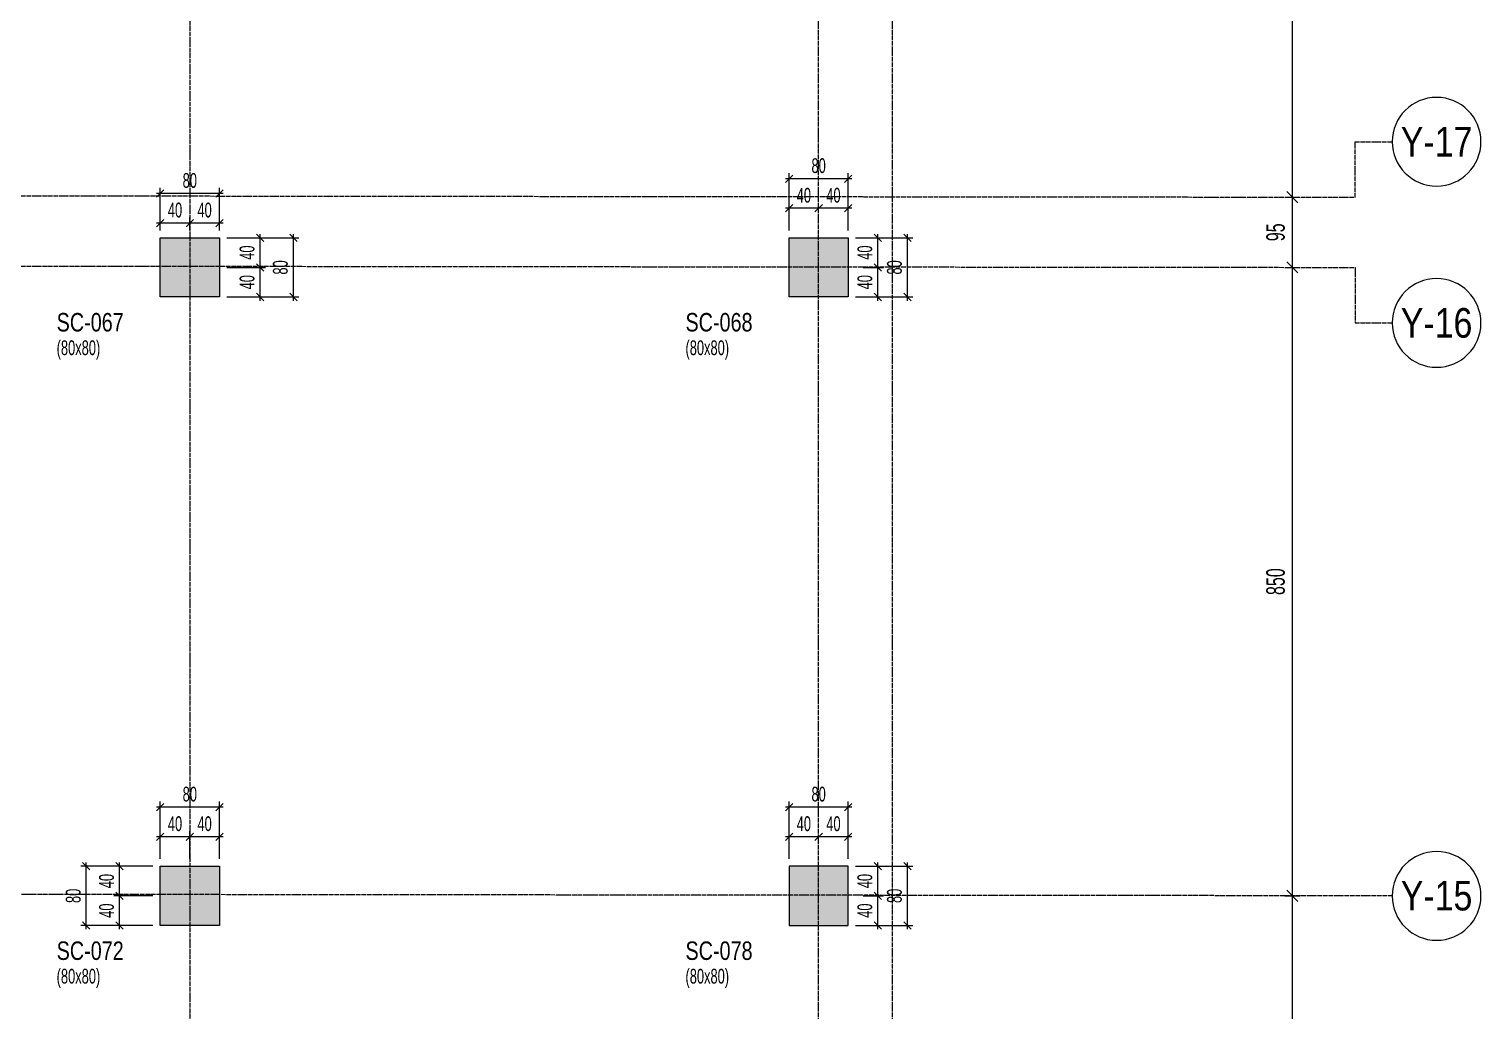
# Model space of a CAD drawing. Header units: millimetres. Extents: x -832 to 6845, y -750 to 4194.
# Drawn here: x 4883 to 6845, y 1537 to 2866 of the extents above; entities that cross this region are included whole.
import ezdxf
from ezdxf.enums import TextEntityAlignment as Align

# ---------------------------------------------------------------- set-up
doc = ezdxf.new("R2010")
doc.units = ezdxf.units.MM
doc.header["$LTSCALE"] = 100
doc.header["$PDSIZE"] = -100
doc.linetypes.add('DASHDOT', pattern=[2.4, 2, -0.2, 0, -0.2])
for name, color, linetype in [('AKS BALON_ULK', 9, 'Continuous'), ('AKS YAZI_ULK', 20, 'Continuous'), ('AKS_ULK', 8, 'DASHDOT'), ('H_STR_Betonarme', 4, 'Continuous'), ('KOLON-PERDE CEKIRDEK_ULK', 4, 'Continuous'), ('OLCU DIS_ULK', 7, 'Continuous'), ('TARAMA SOLID_ULK', 251, 'Continuous')]:
    doc.layers.add(name, color=color, linetype=linetype)
for name, color, linetype, lineweight in [('KOLON BOYUT_ULK', 255, 'Continuous', 13), ('KOLON ISIM_ULK', 91, 'Continuous', 13), ('OLCU IC_ULK', 146, 'Continuous', 18)]:
    doc.layers.add(name, color=color, linetype=linetype, lineweight=lineweight)
doc.styles.add('ULK-SIMPLXTW.shx', font='ARIALN.TTF')
doc.styles.add('ulkr-simplxtw.shx', font='ulkr-simplxtw.shx', dxfattribs={"width": 0.65})
doc.dimstyles.new('1-100-DIS_ULK', dxfattribs={"dimscale": 100, "dimtxt": 0.25, "dimasz": 0.15, "dimexe": 0.1, "dimexo": 0.1, "dimgap": 0.1, "dimtad": 1, "dimdec": 0, "dimzin": 9, "dimdsep": 46, "dimtxsty": 'ulkr-simplxtw.shx', "dimblk": 'OBLIQUE', "dimcen": 0.1, "dimdle": 0.11, "dimclrd": 256, "dimclre": 256, "dimclrt": 3, "dimadec": 0, "dimazin": 0, "dimtfac": 1, "dimtdec": 0, "dimtix": 1, "dimtmove": 1, "dimatfit": 3, "dimldrblk": 'OBLIQUE', "dimfxl": 1, "dimtolj": 1, "dimtzin": 12, "dimarcsym": 0})
doc.dimstyles.new('1-100-IC_ULK', dxfattribs={"dimscale": 10, "dimtxt": 2, "dimasz": 1, "dimexe": 0.75, "dimexo": 1, "dimgap": 0.75, "dimtad": 1, "dimdec": 1, "dimzin": 9, "dimdsep": 46, "dimtxsty": 'ulkr-simplxtw.shx', "dimblk": 'OBLIQUE', "dimcen": 0.1, "dimdle": 0.5, "dimclrd": 146, "dimclre": 146, "dimclrt": 2, "dimadec": 0, "dimazin": 2, "dimtfac": 1, "dimtdec": 1, "dimtix": 1, "dimtmove": 2, "dimatfit": 3, "dimldrblk": 'OBLIQUE', "dimfxl": 1, "dimtolj": 1, "dimtzin": 0, "dimlwd": -1, "dimlwe": -1, "dimarcsym": 0})

# ---------------------------------------------------------------- blocks, each defined once
blk = doc.blocks.new('AKS SEMBOL_ULK')
at = {"layer": 'AKS BALON_ULK', "linetype": 'ByBlock'}
blk.add_circle((0, -41.2), 60, dxfattribs=at)
at = {"layer": 'AKS YAZI_ULK', "style": 'ULK-SIMPLXTW.shx'}
blk.add_attdef('1', text='', height=40, dxfattribs=at).set_placement((0, -41.2), align=Align.MIDDLE)
blk = doc.blocks.new('_Oblique')
at = {"color": 0, "linetype": 'ByBlock', "lineweight": -2}
blk.add_line((-0.5, -0.5), (0.5, 0.5), dxfattribs=at)
blk = doc.blocks.new('*D930')
at = {"layer": 'Defpoints', "color": 0, "transparency": 16777216}
for p in [(6570.2, 3393.2), (6570.2, 2638.2), (6590.2, 2638.2)]:
    blk.add_point(p, dxfattribs=at)
at = {"layer": 'OLCU DIS_ULK', "lineweight": -2, "transparency": 16777216}
for p, q in [((6590.2, 3404.2), (6590.2, 2627.2)), ((6580.2, 3393.2), (6600.2, 3393.2)), ((6580.2, 2638.2), (6600.2, 2638.2))]:
    blk.add_line(p, q, dxfattribs=at)
at = {"layer": 'OLCU DIS_ULK', "lineweight": -2, "transparency": 16777216, "xscale": 15, "yscale": 15, "zscale": 15}
for p, rotation in [((6590.2, 3393.2), 90), ((6590.2, 2638.2), 270)]:
    blk.add_blockref('_Oblique', p, dxfattribs=dict(at, rotation=rotation))
at = {"layer": 'OLCU DIS_ULK', "color": 3, "transparency": 16777216, "insert": (6567.7, 3015.7), "char_height": 25, "attachment_point": 5, "rotation": 90, "style": 'ulkr-simplxtw.shx'}
blk.add_mtext('\\A1;755', dxfattribs=at)
blk = doc.blocks.new('*D931')
at = {"layer": 'Defpoints', "color": 0, "transparency": 16777216}
for p in [(6570.2, 1693.2), (6570.2, 1243.2), (6590.2, 1243.2)]:
    blk.add_point(p, dxfattribs=at)
at = {"layer": 'OLCU DIS_ULK', "lineweight": -2, "transparency": 16777216}
for p, q in [((6580.2, 1693.2), (6600.2, 1693.2)), ((6590.2, 1704.2), (6590.2, 1232.2)), ((6580.2, 1243.2), (6600.2, 1243.2))]:
    blk.add_line(p, q, dxfattribs=at)
at = {"layer": 'OLCU DIS_ULK', "lineweight": -2, "transparency": 16777216, "xscale": 15, "yscale": 15, "zscale": 15}
for p, rotation in [((6590.2, 1693.2), 90), ((6590.2, 1243.2), 270)]:
    blk.add_blockref('_Oblique', p, dxfattribs=dict(at, rotation=rotation))
at = {"layer": 'OLCU DIS_ULK', "color": 3, "transparency": 16777216, "insert": (6567.7, 1468.2), "char_height": 25, "attachment_point": 5, "rotation": 90, "style": 'ulkr-simplxtw.shx'}
blk.add_mtext('\\A1;450', dxfattribs=at)
blk = doc.blocks.new('*D932')
at = {"layer": 'Defpoints', "color": 0, "transparency": 16777216}
for p in [(6570.2, 2638.2), (6570.2, 2543.2), (6590.2, 2543.2)]:
    blk.add_point(p, dxfattribs=at)
at = {"layer": 'OLCU DIS_ULK', "lineweight": -2, "transparency": 16777216}
for p, q in [((6580.2, 2638.2), (6600.2, 2638.2)), ((6590.2, 2649.2), (6590.2, 2532.2)), ((6580.2, 2543.2), (6600.2, 2543.2))]:
    blk.add_line(p, q, dxfattribs=at)
at = {"layer": 'OLCU DIS_ULK', "lineweight": -2, "transparency": 16777216, "xscale": 15, "yscale": 15, "zscale": 15}
for p, rotation in [((6590.2, 2638.2), 90), ((6590.2, 2543.2), 270)]:
    blk.add_blockref('_Oblique', p, dxfattribs=dict(at, rotation=rotation))
at = {"layer": 'OLCU DIS_ULK', "color": 3, "transparency": 16777216, "insert": (6567.7, 2590.7), "char_height": 25, "attachment_point": 5, "rotation": 90, "style": 'ulkr-simplxtw.shx'}
blk.add_mtext('\\A1;95', dxfattribs=at)
blk = doc.blocks.new('*D933')
at = {"layer": 'Defpoints', "color": 0, "transparency": 16777216}
for p in [(6570.2, 2543.2), (6570.2, 1693.2), (6590.2, 1693.2)]:
    blk.add_point(p, dxfattribs=at)
at = {"layer": 'OLCU DIS_ULK', "lineweight": -2, "transparency": 16777216}
for p, q in [((6590.2, 2554.2), (6590.2, 1682.2)), ((6580.2, 2543.2), (6600.2, 2543.2)), ((6580.2, 1693.2), (6600.2, 1693.2))]:
    blk.add_line(p, q, dxfattribs=at)
at = {"layer": 'OLCU DIS_ULK', "lineweight": -2, "transparency": 16777216, "xscale": 15, "yscale": 15, "zscale": 15}
for p, rotation in [((6590.2, 2543.2), 90), ((6590.2, 1693.2), 270)]:
    blk.add_blockref('_Oblique', p, dxfattribs=dict(at, rotation=rotation))
at = {"layer": 'OLCU DIS_ULK', "color": 3, "transparency": 16777216, "insert": (6567.7, 2118.2), "char_height": 25, "attachment_point": 5, "rotation": 90, "style": 'ulkr-simplxtw.shx'}
blk.add_mtext('\\A1;850', dxfattribs=at)
blk = doc.blocks.new('*U12')
at = {"layer": 'KOLON BOYUT_ULK', "style": 'ulkr-simplxtw.shx', "width": 0.65}
blk.add_attdef('2', text='', height=20, dxfattribs=at).set_placement((0, -37), align=Align.TOP_LEFT)
at = {"layer": 'KOLON ISIM_ULK', "style": 'ulkr-simplxtw.shx', "width": 0.8}
blk.add_attdef('1', text='', height=25, dxfattribs=at).set_placement((0, 0), align=Align.TOP_LEFT)
blk = doc.blocks.new('*D1026')
at = {"layer": 'Defpoints', "color": 0, "transparency": 16777216}
for p in [(5140, 2583.2), (5195, 2583.2), (5140, 2543.2)]:
    blk.add_point(p, dxfattribs=at)
at = {"layer": 'OLCU IC_ULK', "color": 146, "linetype": 'Continuous', "transparency": 16777216}
for p, q in [((5150, 2583.2), (5202.5, 2583.2)), ((5150, 2543.2), (5202.5, 2543.2))]:
    blk.add_line(p, q, dxfattribs=at)
at = {"layer": 'OLCU IC_ULK', "color": 146, "transparency": 16777216}
blk.add_line((5195, 2538.2), (5195, 2588.2), dxfattribs=at)
at = {"layer": 'OLCU IC_ULK', "color": 146, "transparency": 16777216, "xscale": 10, "yscale": 10, "zscale": 10}
for p, rotation in [((5195, 2583.2), 90), ((5195, 2543.2), 270)]:
    blk.add_blockref('_Oblique', p, dxfattribs=dict(at, rotation=rotation))
at = {"layer": 'OLCU IC_ULK', "color": 2, "transparency": 16777216, "insert": (5177.5, 2563.2), "char_height": 20, "attachment_point": 5, "rotation": 90, "style": 'ulkr-simplxtw.shx'}
blk.add_mtext('\\A1;40', dxfattribs=at)
blk = doc.blocks.new('*D1027')
at = {"layer": 'Defpoints', "color": 0, "transparency": 16777216}
for p in [(5140, 2543.2), (5195, 2543.2), (5140, 2503.2)]:
    blk.add_point(p, dxfattribs=at)
at = {"layer": 'OLCU IC_ULK', "color": 146, "linetype": 'Continuous', "transparency": 16777216}
for p, q in [((5150, 2543.2), (5202.5, 2543.2)), ((5150, 2503.2), (5202.5, 2503.2))]:
    blk.add_line(p, q, dxfattribs=at)
at = {"layer": 'OLCU IC_ULK', "color": 146, "transparency": 16777216}
blk.add_line((5195, 2498.2), (5195, 2548.2), dxfattribs=at)
at = {"layer": 'OLCU IC_ULK', "color": 146, "transparency": 16777216, "xscale": 10, "yscale": 10, "zscale": 10}
for p, rotation in [((5195, 2543.2), 90), ((5195, 2503.2), 270)]:
    blk.add_blockref('_Oblique', p, dxfattribs=dict(at, rotation=rotation))
at = {"layer": 'OLCU IC_ULK', "color": 2, "transparency": 16777216, "insert": (5177.5, 2523.2), "char_height": 20, "attachment_point": 5, "rotation": 90, "style": 'ulkr-simplxtw.shx'}
blk.add_mtext('\\A1;40', dxfattribs=at)
blk = doc.blocks.new('*D1028')
at = {"layer": 'Defpoints', "color": 0, "transparency": 16777216}
for p in [(5140, 2583.2), (5240, 2583.2), (5140, 2503.2)]:
    blk.add_point(p, dxfattribs=at)
at = {"layer": 'OLCU IC_ULK', "color": 146, "linetype": 'Continuous', "transparency": 16777216}
for p, q in [((5150, 2583.2), (5247.5, 2583.2)), ((5150, 2503.2), (5247.5, 2503.2))]:
    blk.add_line(p, q, dxfattribs=at)
at = {"layer": 'OLCU IC_ULK', "color": 146, "transparency": 16777216}
blk.add_line((5240, 2498.2), (5240, 2588.2), dxfattribs=at)
at = {"layer": 'OLCU IC_ULK', "color": 146, "transparency": 16777216, "xscale": 10, "yscale": 10, "zscale": 10}
for p, rotation in [((5240, 2583.2), 90), ((5240, 2503.2), 270)]:
    blk.add_blockref('_Oblique', p, dxfattribs=dict(at, rotation=rotation))
at = {"layer": 'OLCU IC_ULK', "color": 2, "transparency": 16777216, "insert": (5222.5, 2543.2), "char_height": 20, "attachment_point": 5, "rotation": 90, "style": 'ulkr-simplxtw.shx'}
blk.add_mtext('\\A1;80', dxfattribs=at)
blk = doc.blocks.new('*D1029')
at = {"layer": 'Defpoints', "color": 0, "transparency": 16777216}
for p in [(5100, 2603.2), (5100, 2583.2), (5140, 2583.2)]:
    blk.add_point(p, dxfattribs=at)
at = {"layer": 'OLCU IC_ULK', "color": 146, "linetype": 'Continuous', "transparency": 16777216}
for p, q in [((5100, 2593.2), (5100, 2610.7)), ((5140, 2593.2), (5140, 2610.7))]:
    blk.add_line(p, q, dxfattribs=at)
at = {"layer": 'OLCU IC_ULK', "color": 146, "transparency": 16777216}
blk.add_line((5145, 2603.2), (5095, 2603.2), dxfattribs=at)
at = {"layer": 'OLCU IC_ULK', "color": 146, "transparency": 16777216, "xscale": 10, "yscale": 10, "zscale": 10, "rotation": 180}
blk.add_blockref('_Oblique', (5100, 2603.2), dxfattribs=at)
at = {"layer": 'OLCU IC_ULK', "color": 146, "transparency": 16777216, "xscale": 10, "yscale": 10, "zscale": 10}
blk.add_blockref('_Oblique', (5140, 2603.2), dxfattribs=at)
at = {"layer": 'OLCU IC_ULK', "color": 2, "transparency": 16777216, "insert": (5120, 2620.7), "char_height": 20, "attachment_point": 5, "style": 'ulkr-simplxtw.shx'}
blk.add_mtext('\\A1;40', dxfattribs=at)
blk = doc.blocks.new('*D1030')
at = {"layer": 'Defpoints', "color": 0, "transparency": 16777216}
for p in [(5060, 2603.2), (5060, 2583.2), (5100, 2583.2)]:
    blk.add_point(p, dxfattribs=at)
at = {"layer": 'OLCU IC_ULK', "color": 146, "linetype": 'Continuous', "transparency": 16777216}
for p, q in [((5060, 2593.2), (5060, 2610.7)), ((5100, 2593.2), (5100, 2610.7))]:
    blk.add_line(p, q, dxfattribs=at)
at = {"layer": 'OLCU IC_ULK', "color": 146, "transparency": 16777216}
blk.add_line((5105, 2603.2), (5055, 2603.2), dxfattribs=at)
at = {"layer": 'OLCU IC_ULK', "color": 146, "transparency": 16777216, "xscale": 10, "yscale": 10, "zscale": 10, "rotation": 180}
blk.add_blockref('_Oblique', (5060, 2603.2), dxfattribs=at)
at = {"layer": 'OLCU IC_ULK', "color": 146, "transparency": 16777216, "xscale": 10, "yscale": 10, "zscale": 10}
blk.add_blockref('_Oblique', (5100, 2603.2), dxfattribs=at)
at = {"layer": 'OLCU IC_ULK', "color": 2, "transparency": 16777216, "insert": (5080, 2620.7), "char_height": 20, "attachment_point": 5, "style": 'ulkr-simplxtw.shx'}
blk.add_mtext('\\A1;40', dxfattribs=at)
blk = doc.blocks.new('*D1031')
at = {"layer": 'Defpoints', "color": 0, "transparency": 16777216}
for p in [(5060, 2643.2), (5060, 2583.2), (5140, 2583.2)]:
    blk.add_point(p, dxfattribs=at)
at = {"layer": 'OLCU IC_ULK', "color": 146, "linetype": 'Continuous', "transparency": 16777216}
for p, q in [((5060, 2593.2), (5060, 2650.7)), ((5140, 2593.2), (5140, 2650.7))]:
    blk.add_line(p, q, dxfattribs=at)
at = {"layer": 'OLCU IC_ULK', "color": 146, "transparency": 16777216}
blk.add_line((5145, 2643.2), (5055, 2643.2), dxfattribs=at)
at = {"layer": 'OLCU IC_ULK', "color": 146, "transparency": 16777216, "xscale": 10, "yscale": 10, "zscale": 10, "rotation": 180}
blk.add_blockref('_Oblique', (5060, 2643.2), dxfattribs=at)
at = {"layer": 'OLCU IC_ULK', "color": 146, "transparency": 16777216, "xscale": 10, "yscale": 10, "zscale": 10}
blk.add_blockref('_Oblique', (5140, 2643.2), dxfattribs=at)
at = {"layer": 'OLCU IC_ULK', "color": 2, "transparency": 16777216, "insert": (5100, 2660.7), "char_height": 20, "attachment_point": 5, "style": 'ulkr-simplxtw.shx'}
blk.add_mtext('\\A1;80', dxfattribs=at)
blk = doc.blocks.new('*D1036')
at = {"layer": 'Defpoints', "color": 0, "transparency": 16777216}
for p in [(5005, 1733.2), (5060, 1733.2), (5060, 1693.2)]:
    blk.add_point(p, dxfattribs=at)
at = {"layer": 'OLCU IC_ULK', "color": 146, "linetype": 'Continuous', "transparency": 16777216}
for p, q in [((5050, 1733.2), (4997.5, 1733.2)), ((5050, 1693.2), (4997.5, 1693.2))]:
    blk.add_line(p, q, dxfattribs=at)
at = {"layer": 'OLCU IC_ULK', "color": 146, "transparency": 16777216}
blk.add_line((5005, 1688.2), (5005, 1738.2), dxfattribs=at)
at = {"layer": 'OLCU IC_ULK', "color": 146, "transparency": 16777216, "xscale": 10, "yscale": 10, "zscale": 10}
for p, rotation in [((5005, 1733.2), 90), ((5005, 1693.2), 270)]:
    blk.add_blockref('_Oblique', p, dxfattribs=dict(at, rotation=rotation))
at = {"layer": 'OLCU IC_ULK', "color": 2, "transparency": 16777216, "insert": (4987.5, 1713.2), "char_height": 20, "attachment_point": 5, "rotation": 90, "style": 'ulkr-simplxtw.shx'}
blk.add_mtext('\\A1;40', dxfattribs=at)
blk = doc.blocks.new('*D1037')
at = {"layer": 'Defpoints', "color": 0, "transparency": 16777216}
for p in [(5005, 1693.2), (5060, 1693.2), (5060, 1653.2)]:
    blk.add_point(p, dxfattribs=at)
at = {"layer": 'OLCU IC_ULK', "color": 146, "linetype": 'Continuous', "transparency": 16777216}
for p, q in [((5050, 1693.2), (4997.5, 1693.2)), ((5050, 1653.2), (4997.5, 1653.2))]:
    blk.add_line(p, q, dxfattribs=at)
at = {"layer": 'OLCU IC_ULK', "color": 146, "transparency": 16777216}
blk.add_line((5005, 1648.2), (5005, 1698.2), dxfattribs=at)
at = {"layer": 'OLCU IC_ULK', "color": 146, "transparency": 16777216, "xscale": 10, "yscale": 10, "zscale": 10}
for p, rotation in [((5005, 1693.2), 90), ((5005, 1653.2), 270)]:
    blk.add_blockref('_Oblique', p, dxfattribs=dict(at, rotation=rotation))
at = {"layer": 'OLCU IC_ULK', "color": 2, "transparency": 16777216, "insert": (4987.5, 1673.2), "char_height": 20, "attachment_point": 5, "rotation": 90, "style": 'ulkr-simplxtw.shx'}
blk.add_mtext('\\A1;40', dxfattribs=at)
blk = doc.blocks.new('*D1038')
at = {"layer": 'Defpoints', "color": 0, "transparency": 16777216}
for p in [(4960, 1733.2), (5060, 1733.2), (5060, 1653.2)]:
    blk.add_point(p, dxfattribs=at)
at = {"layer": 'OLCU IC_ULK', "color": 146, "linetype": 'Continuous', "transparency": 16777216}
for p, q in [((5050, 1733.2), (4952.5, 1733.2)), ((5050, 1653.2), (4952.5, 1653.2))]:
    blk.add_line(p, q, dxfattribs=at)
at = {"layer": 'OLCU IC_ULK', "color": 146, "transparency": 16777216}
blk.add_line((4960, 1648.2), (4960, 1738.2), dxfattribs=at)
at = {"layer": 'OLCU IC_ULK', "color": 146, "transparency": 16777216, "xscale": 10, "yscale": 10, "zscale": 10}
for p, rotation in [((4960, 1733.2), 90), ((4960, 1653.2), 270)]:
    blk.add_blockref('_Oblique', p, dxfattribs=dict(at, rotation=rotation))
at = {"layer": 'OLCU IC_ULK', "color": 2, "transparency": 16777216, "insert": (4942.5, 1693.2), "char_height": 20, "attachment_point": 5, "rotation": 90, "style": 'ulkr-simplxtw.shx'}
blk.add_mtext('\\A1;80', dxfattribs=at)
blk = doc.blocks.new('*D1039')
at = {"layer": 'Defpoints', "color": 0, "transparency": 16777216}
for p in [(5100, 1773.2), (5100, 1733.2), (5140, 1733.2)]:
    blk.add_point(p, dxfattribs=at)
at = {"layer": 'OLCU IC_ULK', "color": 146, "transparency": 16777216}
blk.add_line((5145, 1773.2), (5095, 1773.2), dxfattribs=at)
at = {"layer": 'OLCU IC_ULK', "color": 146, "linetype": 'Continuous', "transparency": 16777216}
for p, q in [((5100, 1743.2), (5100, 1780.7)), ((5140, 1743.2), (5140, 1780.7))]:
    blk.add_line(p, q, dxfattribs=at)
at = {"layer": 'OLCU IC_ULK', "color": 146, "transparency": 16777216, "xscale": 10, "yscale": 10, "zscale": 10, "rotation": 180}
blk.add_blockref('_Oblique', (5100, 1773.2), dxfattribs=at)
at = {"layer": 'OLCU IC_ULK', "color": 146, "transparency": 16777216, "xscale": 10, "yscale": 10, "zscale": 10}
blk.add_blockref('_Oblique', (5140, 1773.2), dxfattribs=at)
at = {"layer": 'OLCU IC_ULK', "color": 2, "transparency": 16777216, "insert": (5120, 1790.7), "char_height": 20, "attachment_point": 5, "style": 'ulkr-simplxtw.shx'}
blk.add_mtext('\\A1;40', dxfattribs=at)
blk = doc.blocks.new('*D1040')
at = {"layer": 'Defpoints', "color": 0, "transparency": 16777216}
for p in [(5060, 1773.2), (5060, 1733.2), (5100, 1733.2)]:
    blk.add_point(p, dxfattribs=at)
at = {"layer": 'OLCU IC_ULK', "color": 146, "transparency": 16777216}
blk.add_line((5105, 1773.2), (5055, 1773.2), dxfattribs=at)
at = {"layer": 'OLCU IC_ULK', "color": 146, "linetype": 'Continuous', "transparency": 16777216}
for p, q in [((5060, 1743.2), (5060, 1780.7)), ((5100, 1743.2), (5100, 1780.7))]:
    blk.add_line(p, q, dxfattribs=at)
at = {"layer": 'OLCU IC_ULK', "color": 146, "transparency": 16777216, "xscale": 10, "yscale": 10, "zscale": 10, "rotation": 180}
blk.add_blockref('_Oblique', (5060, 1773.2), dxfattribs=at)
at = {"layer": 'OLCU IC_ULK', "color": 146, "transparency": 16777216, "xscale": 10, "yscale": 10, "zscale": 10}
blk.add_blockref('_Oblique', (5100, 1773.2), dxfattribs=at)
at = {"layer": 'OLCU IC_ULK', "color": 2, "transparency": 16777216, "insert": (5080, 1790.7), "char_height": 20, "attachment_point": 5, "style": 'ulkr-simplxtw.shx'}
blk.add_mtext('\\A1;40', dxfattribs=at)
blk = doc.blocks.new('*D1041')
at = {"layer": 'Defpoints', "color": 0, "transparency": 16777216}
for p in [(5060, 1813.2), (5060, 1733.2), (5140, 1733.2)]:
    blk.add_point(p, dxfattribs=at)
at = {"layer": 'OLCU IC_ULK', "color": 146, "transparency": 16777216}
blk.add_line((5145, 1813.2), (5055, 1813.2), dxfattribs=at)
at = {"layer": 'OLCU IC_ULK', "color": 146, "linetype": 'Continuous', "transparency": 16777216}
for p, q in [((5060, 1743.2), (5060, 1820.7)), ((5140, 1743.2), (5140, 1820.7))]:
    blk.add_line(p, q, dxfattribs=at)
at = {"layer": 'OLCU IC_ULK', "color": 146, "transparency": 16777216, "xscale": 10, "yscale": 10, "zscale": 10, "rotation": 180}
blk.add_blockref('_Oblique', (5060, 1813.2), dxfattribs=at)
at = {"layer": 'OLCU IC_ULK', "color": 146, "transparency": 16777216, "xscale": 10, "yscale": 10, "zscale": 10}
blk.add_blockref('_Oblique', (5140, 1813.2), dxfattribs=at)
at = {"layer": 'OLCU IC_ULK', "color": 2, "transparency": 16777216, "insert": (5100, 1830.7), "char_height": 20, "attachment_point": 5, "style": 'ulkr-simplxtw.shx'}
blk.add_mtext('\\A1;80', dxfattribs=at)
blk = doc.blocks.new('*D903')
at = {"layer": 'Defpoints', "color": 0, "transparency": 16777216}
for p in [(5990, 1733.2), (6030, 1733.2), (6000, 1693.2)]:
    blk.add_point(p, dxfattribs=at)
at = {"layer": 'OLCU IC_ULK', "color": 146, "linetype": 'Continuous', "transparency": 16777216}
for p, q in [((6000, 1733.2), (6037.5, 1733.2)), ((6010, 1693.2), (6037.5, 1693.2))]:
    blk.add_line(p, q, dxfattribs=at)
at = {"layer": 'OLCU IC_ULK', "color": 146, "transparency": 16777216}
blk.add_line((6030, 1688.2), (6030, 1738.2), dxfattribs=at)
at = {"layer": 'OLCU IC_ULK', "color": 146, "transparency": 16777216, "xscale": 10, "yscale": 10, "zscale": 10}
for p, rotation in [((6030, 1733.2), 90), ((6030, 1693.2), 270)]:
    blk.add_blockref('_Oblique', p, dxfattribs=dict(at, rotation=rotation))
at = {"layer": 'OLCU IC_ULK', "color": 2, "transparency": 16777216, "insert": (6012.5, 1713.2), "char_height": 20, "attachment_point": 5, "rotation": 90, "style": 'ulkr-simplxtw.shx'}
blk.add_mtext('\\A1;40', dxfattribs=at)
blk = doc.blocks.new('*D904')
at = {"layer": 'Defpoints', "color": 0, "transparency": 16777216}
for p in [(6000, 1693.2), (6030, 1693.2), (5990, 1653.2)]:
    blk.add_point(p, dxfattribs=at)
at = {"layer": 'OLCU IC_ULK', "color": 146, "linetype": 'Continuous', "transparency": 16777216}
for p, q in [((6010, 1693.2), (6037.5, 1693.2)), ((6000, 1653.2), (6037.5, 1653.2))]:
    blk.add_line(p, q, dxfattribs=at)
at = {"layer": 'OLCU IC_ULK', "color": 146, "transparency": 16777216}
blk.add_line((6030, 1648.2), (6030, 1698.2), dxfattribs=at)
at = {"layer": 'OLCU IC_ULK', "color": 146, "transparency": 16777216, "xscale": 10, "yscale": 10, "zscale": 10}
for p, rotation in [((6030, 1693.2), 90), ((6030, 1653.2), 270)]:
    blk.add_blockref('_Oblique', p, dxfattribs=dict(at, rotation=rotation))
at = {"layer": 'OLCU IC_ULK', "color": 2, "transparency": 16777216, "insert": (6012.5, 1673.2), "char_height": 20, "attachment_point": 5, "rotation": 90, "style": 'ulkr-simplxtw.shx'}
blk.add_mtext('\\A1;40', dxfattribs=at)
blk = doc.blocks.new('*D905')
at = {"layer": 'Defpoints', "color": 0, "transparency": 16777216}
for p in [(5990, 1733.2), (6070, 1733.2), (5990, 1653.2)]:
    blk.add_point(p, dxfattribs=at)
at = {"layer": 'OLCU IC_ULK', "color": 146, "linetype": 'Continuous', "transparency": 16777216}
for p, q in [((6000, 1733.2), (6077.5, 1733.2)), ((6000, 1653.2), (6077.5, 1653.2))]:
    blk.add_line(p, q, dxfattribs=at)
at = {"layer": 'OLCU IC_ULK', "color": 146, "transparency": 16777216}
blk.add_line((6070, 1648.2), (6070, 1738.2), dxfattribs=at)
at = {"layer": 'OLCU IC_ULK', "color": 146, "transparency": 16777216, "xscale": 10, "yscale": 10, "zscale": 10}
for p, rotation in [((6070, 1733.2), 90), ((6070, 1653.2), 270)]:
    blk.add_blockref('_Oblique', p, dxfattribs=dict(at, rotation=rotation))
at = {"layer": 'OLCU IC_ULK', "color": 2, "transparency": 16777216, "insert": (6052.5, 1693.2), "char_height": 20, "attachment_point": 5, "rotation": 90, "style": 'ulkr-simplxtw.shx'}
blk.add_mtext('\\A1;80', dxfattribs=at)
blk = doc.blocks.new('*D906')
at = {"layer": 'Defpoints', "color": 0, "transparency": 16777216}
for p in [(5950, 1773.2), (5950, 1773.2), (5990, 1733.2)]:
    blk.add_point(p, dxfattribs=at)
at = {"layer": 'OLCU IC_ULK', "color": 146, "transparency": 16777216}
blk.add_line((5995, 1773.2), (5945, 1773.2), dxfattribs=at)
at = {"layer": 'OLCU IC_ULK', "color": 146, "linetype": 'Continuous', "transparency": 16777216}
for p, q in [((5990, 1743.2), (5990, 1780.7)), ((5950, 1763.2), (5950, 1765.7))]:
    blk.add_line(p, q, dxfattribs=at)
at = {"layer": 'OLCU IC_ULK', "color": 146, "transparency": 16777216, "xscale": 10, "yscale": 10, "zscale": 10, "rotation": 180}
blk.add_blockref('_Oblique', (5950, 1773.2), dxfattribs=at)
at = {"layer": 'OLCU IC_ULK', "color": 146, "transparency": 16777216, "xscale": 10, "yscale": 10, "zscale": 10}
blk.add_blockref('_Oblique', (5990, 1773.2), dxfattribs=at)
at = {"layer": 'OLCU IC_ULK', "color": 2, "transparency": 16777216, "insert": (5970, 1790.7), "char_height": 20, "attachment_point": 5, "style": 'ulkr-simplxtw.shx'}
blk.add_mtext('\\A1;40', dxfattribs=at)
blk = doc.blocks.new('*D907')
at = {"layer": 'Defpoints', "color": 0, "transparency": 16777216}
for p in [(5910, 1773.2), (5950, 1773.2), (5910, 1733.2)]:
    blk.add_point(p, dxfattribs=at)
at = {"layer": 'OLCU IC_ULK', "color": 146, "transparency": 16777216}
blk.add_line((5955, 1773.2), (5905, 1773.2), dxfattribs=at)
at = {"layer": 'OLCU IC_ULK', "color": 146, "linetype": 'Continuous', "transparency": 16777216}
for p, q in [((5910, 1743.2), (5910, 1780.7)), ((5950, 1763.2), (5950, 1765.7))]:
    blk.add_line(p, q, dxfattribs=at)
at = {"layer": 'OLCU IC_ULK', "color": 146, "transparency": 16777216, "xscale": 10, "yscale": 10, "zscale": 10, "rotation": 180}
blk.add_blockref('_Oblique', (5910, 1773.2), dxfattribs=at)
at = {"layer": 'OLCU IC_ULK', "color": 146, "transparency": 16777216, "xscale": 10, "yscale": 10, "zscale": 10}
blk.add_blockref('_Oblique', (5950, 1773.2), dxfattribs=at)
at = {"layer": 'OLCU IC_ULK', "color": 2, "transparency": 16777216, "insert": (5930, 1790.7), "char_height": 20, "attachment_point": 5, "style": 'ulkr-simplxtw.shx'}
blk.add_mtext('\\A1;40', dxfattribs=at)
blk = doc.blocks.new('*D908')
at = {"layer": 'Defpoints', "color": 0, "transparency": 16777216}
for p in [(5910, 1813.2), (5910, 1733.2), (5990, 1733.2)]:
    blk.add_point(p, dxfattribs=at)
at = {"layer": 'OLCU IC_ULK', "color": 146, "transparency": 16777216}
blk.add_line((5995, 1813.2), (5905, 1813.2), dxfattribs=at)
at = {"layer": 'OLCU IC_ULK', "color": 146, "linetype": 'Continuous', "transparency": 16777216}
for p, q in [((5910, 1743.2), (5910, 1820.7)), ((5990, 1743.2), (5990, 1820.7))]:
    blk.add_line(p, q, dxfattribs=at)
at = {"layer": 'OLCU IC_ULK', "color": 146, "transparency": 16777216, "xscale": 10, "yscale": 10, "zscale": 10, "rotation": 180}
blk.add_blockref('_Oblique', (5910, 1813.2), dxfattribs=at)
at = {"layer": 'OLCU IC_ULK', "color": 146, "transparency": 16777216, "xscale": 10, "yscale": 10, "zscale": 10}
blk.add_blockref('_Oblique', (5990, 1813.2), dxfattribs=at)
at = {"layer": 'OLCU IC_ULK', "color": 2, "transparency": 16777216, "insert": (5950, 1830.7), "char_height": 20, "attachment_point": 5, "style": 'ulkr-simplxtw.shx'}
blk.add_mtext('\\A1;80', dxfattribs=at)
blk = doc.blocks.new('*D909')
at = {"layer": 'Defpoints', "color": 0, "transparency": 16777216}
for p in [(5990, 2583.2), (6030, 2583.2), (6000, 2543.2)]:
    blk.add_point(p, dxfattribs=at)
at = {"layer": 'OLCU IC_ULK', "color": 146, "linetype": 'Continuous', "transparency": 16777216}
for p, q in [((6000, 2583.2), (6037.5, 2583.2)), ((6010, 2543.2), (6037.5, 2543.2))]:
    blk.add_line(p, q, dxfattribs=at)
at = {"layer": 'OLCU IC_ULK', "color": 146, "transparency": 16777216}
blk.add_line((6030, 2538.2), (6030, 2588.2), dxfattribs=at)
at = {"layer": 'OLCU IC_ULK', "color": 146, "transparency": 16777216, "xscale": 10, "yscale": 10, "zscale": 10}
for p, rotation in [((6030, 2583.2), 90), ((6030, 2543.2), 270)]:
    blk.add_blockref('_Oblique', p, dxfattribs=dict(at, rotation=rotation))
at = {"layer": 'OLCU IC_ULK', "color": 2, "transparency": 16777216, "insert": (6012.5, 2563.2), "char_height": 20, "attachment_point": 5, "rotation": 90, "style": 'ulkr-simplxtw.shx'}
blk.add_mtext('\\A1;40', dxfattribs=at)
blk = doc.blocks.new('*D910')
at = {"layer": 'Defpoints', "color": 0, "transparency": 16777216}
for p in [(6000, 2543.2), (6030, 2543.2), (5990, 2503.2)]:
    blk.add_point(p, dxfattribs=at)
at = {"layer": 'OLCU IC_ULK', "color": 146, "linetype": 'Continuous', "transparency": 16777216}
for p, q in [((6010, 2543.2), (6037.5, 2543.2)), ((6000, 2503.2), (6037.5, 2503.2))]:
    blk.add_line(p, q, dxfattribs=at)
at = {"layer": 'OLCU IC_ULK', "color": 146, "transparency": 16777216}
blk.add_line((6030, 2498.2), (6030, 2548.2), dxfattribs=at)
at = {"layer": 'OLCU IC_ULK', "color": 146, "transparency": 16777216, "xscale": 10, "yscale": 10, "zscale": 10}
for p, rotation in [((6030, 2543.2), 90), ((6030, 2503.2), 270)]:
    blk.add_blockref('_Oblique', p, dxfattribs=dict(at, rotation=rotation))
at = {"layer": 'OLCU IC_ULK', "color": 2, "transparency": 16777216, "insert": (6012.5, 2523.2), "char_height": 20, "attachment_point": 5, "rotation": 90, "style": 'ulkr-simplxtw.shx'}
blk.add_mtext('\\A1;40', dxfattribs=at)
blk = doc.blocks.new('*D911')
at = {"layer": 'Defpoints', "color": 0, "transparency": 16777216}
for p in [(5990, 2583.2), (6070, 2583.2), (5990, 2503.2)]:
    blk.add_point(p, dxfattribs=at)
at = {"layer": 'OLCU IC_ULK', "color": 146, "linetype": 'Continuous', "transparency": 16777216}
for p, q in [((6000, 2583.2), (6077.5, 2583.2)), ((6000, 2503.2), (6077.5, 2503.2))]:
    blk.add_line(p, q, dxfattribs=at)
at = {"layer": 'OLCU IC_ULK', "color": 146, "transparency": 16777216}
blk.add_line((6070, 2498.2), (6070, 2588.2), dxfattribs=at)
at = {"layer": 'OLCU IC_ULK', "color": 146, "transparency": 16777216, "xscale": 10, "yscale": 10, "zscale": 10}
for p, rotation in [((6070, 2583.2), 90), ((6070, 2503.2), 270)]:
    blk.add_blockref('_Oblique', p, dxfattribs=dict(at, rotation=rotation))
at = {"layer": 'OLCU IC_ULK', "color": 2, "transparency": 16777216, "insert": (6052.5, 2543.2), "char_height": 20, "attachment_point": 5, "rotation": 90, "style": 'ulkr-simplxtw.shx'}
blk.add_mtext('\\A1;80', dxfattribs=at)
blk = doc.blocks.new('*D912')
at = {"layer": 'Defpoints', "color": 0, "transparency": 16777216}
for p in [(5950, 2623.2), (5950, 2623.2), (5990, 2583.2)]:
    blk.add_point(p, dxfattribs=at)
at = {"layer": 'OLCU IC_ULK', "color": 146, "linetype": 'Continuous', "transparency": 16777216}
for p, q in [((5990, 2593.2), (5990, 2630.7)), ((5950, 2613.2), (5950, 2615.7))]:
    blk.add_line(p, q, dxfattribs=at)
at = {"layer": 'OLCU IC_ULK', "color": 146, "transparency": 16777216}
blk.add_line((5995, 2623.2), (5945, 2623.2), dxfattribs=at)
at = {"layer": 'OLCU IC_ULK', "color": 146, "transparency": 16777216, "xscale": 10, "yscale": 10, "zscale": 10, "rotation": 180}
blk.add_blockref('_Oblique', (5950, 2623.2), dxfattribs=at)
at = {"layer": 'OLCU IC_ULK', "color": 146, "transparency": 16777216, "xscale": 10, "yscale": 10, "zscale": 10}
blk.add_blockref('_Oblique', (5990, 2623.2), dxfattribs=at)
at = {"layer": 'OLCU IC_ULK', "color": 2, "transparency": 16777216, "insert": (5970, 2640.7), "char_height": 20, "attachment_point": 5, "style": 'ulkr-simplxtw.shx'}
blk.add_mtext('\\A1;40', dxfattribs=at)
blk = doc.blocks.new('*D913')
at = {"layer": 'Defpoints', "color": 0, "transparency": 16777216}
for p in [(5910, 2623.2), (5950, 2623.2), (5910, 2583.2)]:
    blk.add_point(p, dxfattribs=at)
at = {"layer": 'OLCU IC_ULK', "color": 146, "linetype": 'Continuous', "transparency": 16777216}
for p, q in [((5910, 2593.2), (5910, 2630.7)), ((5950, 2613.2), (5950, 2615.7))]:
    blk.add_line(p, q, dxfattribs=at)
at = {"layer": 'OLCU IC_ULK', "color": 146, "transparency": 16777216}
blk.add_line((5955, 2623.2), (5905, 2623.2), dxfattribs=at)
at = {"layer": 'OLCU IC_ULK', "color": 146, "transparency": 16777216, "xscale": 10, "yscale": 10, "zscale": 10, "rotation": 180}
blk.add_blockref('_Oblique', (5910, 2623.2), dxfattribs=at)
at = {"layer": 'OLCU IC_ULK', "color": 146, "transparency": 16777216, "xscale": 10, "yscale": 10, "zscale": 10}
blk.add_blockref('_Oblique', (5950, 2623.2), dxfattribs=at)
at = {"layer": 'OLCU IC_ULK', "color": 2, "transparency": 16777216, "insert": (5930, 2640.7), "char_height": 20, "attachment_point": 5, "style": 'ulkr-simplxtw.shx'}
blk.add_mtext('\\A1;40', dxfattribs=at)
blk = doc.blocks.new('*D914')
at = {"layer": 'Defpoints', "color": 0, "transparency": 16777216}
for p in [(5910, 2663.2), (5910, 2583.2), (5990, 2583.2)]:
    blk.add_point(p, dxfattribs=at)
at = {"layer": 'OLCU IC_ULK', "color": 146, "linetype": 'Continuous', "transparency": 16777216}
for p, q in [((5910, 2593.2), (5910, 2670.7)), ((5990, 2593.2), (5990, 2670.7))]:
    blk.add_line(p, q, dxfattribs=at)
at = {"layer": 'OLCU IC_ULK', "color": 146, "transparency": 16777216}
blk.add_line((5995, 2663.2), (5905, 2663.2), dxfattribs=at)
at = {"layer": 'OLCU IC_ULK', "color": 146, "transparency": 16777216, "xscale": 10, "yscale": 10, "zscale": 10, "rotation": 180}
blk.add_blockref('_Oblique', (5910, 2663.2), dxfattribs=at)
at = {"layer": 'OLCU IC_ULK', "color": 146, "transparency": 16777216, "xscale": 10, "yscale": 10, "zscale": 10}
blk.add_blockref('_Oblique', (5990, 2663.2), dxfattribs=at)
at = {"layer": 'OLCU IC_ULK', "color": 2, "transparency": 16777216, "insert": (5950, 2680.7), "char_height": 20, "attachment_point": 5, "style": 'ulkr-simplxtw.shx'}
blk.add_mtext('\\A1;80', dxfattribs=at)

msp = doc.modelspace()

# ---------------------------------------------------------------- hatches: boundary and pattern name
at = {"layer": 'TARAMA SOLID_ULK'}
h = msp.add_hatch(color=256, dxfattribs=at)
h.dxf.hatch_style = 1
h.paths.add_polyline_path([(5060, 2583.22), (5060, 2503.22), (5140, 2503.22), (5140, 2583.22)])
h = msp.add_hatch(color=256, dxfattribs=at)
h.dxf.hatch_style = 1
h.paths.add_polyline_path([(5910, 2583.22), (5910, 2503.22), (5990, 2503.22), (5990, 2583.22)])
h = msp.add_hatch(color=256, dxfattribs=at)
h.dxf.hatch_style = 1
h.paths.add_polyline_path([(5060, 1733.22), (5060, 1653.22), (5140, 1653.22), (5140, 1733.22)])
h = msp.add_hatch(color=256, dxfattribs=at)
h.dxf.hatch_style = 1
h.paths.add_polyline_path([(5910, 1733.22), (5910, 1653.22), (5990, 1653.22), (5990, 1733.22)])

# ---------------------------------------------------------------- linework, layer by layer
at = {"layer": 'AKS_ULK', "ltscale": 0.03}
for points in [[(5100, 4073.81), (5100, -630.29)], [(5950, -580.29), (5950, 4023.81), (5925, 4023.81), (5925, 4073.81)], [(6050, -580.29), (6050, 4023.81), (6075, 4023.81), (6075, 4073.81)], [(-711.61, 2670.72), (-661.61, 2670.72), (-661.61, 2645.72), (6675.24, 2638.22), (6675.24, 2713.22), (6725.24, 2713.22)], [(-711.61, 2525.72), (-661.61, 2525.72), (-661.61, 2550.72), (6675.24, 2543.22), (6675.24, 2468.22), (6725.24, 2468.22)], [(6725.24, 1693.22), (-711.61, 1700.72)]]:
    msp.add_lwpolyline(points, dxfattribs=at)
at = {"layer": 'H_STR_Betonarme'}
msp.add_line((5990, 1733.22), (5945, 1733.22), dxfattribs=at)
at = {"layer": 'KOLON-PERDE CEKIRDEK_ULK'}
for points in [[(5140, 2503.22), (5060, 2503.22), (5060, 2583.22), (5140, 2583.22)], [(5990, 2503.22), (5910, 2503.22), (5910, 2583.22), (5990, 2583.22)], [(5140, 1653.22), (5060, 1653.22), (5060, 1733.22), (5140, 1733.22)], [(5910, 1733.22), (5910, 1653.22), (5990, 1653.22), (5990, 1733.22)]]:
    msp.add_lwpolyline(points, close=True, dxfattribs=at)

# ---------------------------------------------------------------- block references
at = {"layer": 'AKS_ULK', "linetype": 'ByBlock'}
ref = msp.add_blockref('AKS SEMBOL_ULK', (6785.24, 2671.97), dxfattribs=dict(at, xscale=-1, rotation=180))
ref.add_attrib('1', 'Y-17', dxfattribs={"layer": 'AKS YAZI_ULK', "height": 40, "style": 'ULK-SIMPLXTW.shx'}).set_placement((6785.24, 2713.22), align=Align.MIDDLE)
ref = msp.add_blockref('AKS SEMBOL_ULK', (6785.24, 2426.97), dxfattribs=dict(at, xscale=-1, rotation=180))
ref.add_attrib('1', 'Y-16', dxfattribs={"layer": 'AKS YAZI_ULK', "height": 40, "style": 'ULK-SIMPLXTW.shx'}).set_placement((6785.24, 2468.22), align=Align.MIDDLE)
ref = msp.add_blockref('AKS SEMBOL_ULK', (6785.24, 1651.97), dxfattribs=dict(at, xscale=-1, rotation=180))
ref.add_attrib('1', 'Y-15', dxfattribs={"layer": 'AKS YAZI_ULK', "height": 40, "style": 'ULK-SIMPLXTW.shx'}).set_placement((6785.24, 1693.22), align=Align.MIDDLE)
at = {"layer": 'KOLON ISIM_ULK'}
for p, values in [((4920, 2481.55), {'1': 'SC-067', '2': '(80x80)'}), ((5770, 2481.55), {'1': 'SC-068', '2': '(80x80)'}), ((4920, 1631.55), {'1': 'SC-072', '2': '(80x80)'}), ((5770, 1631.55), {'1': 'SC-078', '2': '(80x80)'})]:
    msp.add_blockref('*U12', p, dxfattribs=at).add_auto_attribs(values)

# ---------------------------------------------------------------- dimensions: what is measured, and where the dimension line sits
at = {"layer": 'OLCU DIS_ULK'}
for base, p1, p2, picture, middle in [((6590.24, 2638.22), (6570.24, 3393.22), (6570.24, 2638.22), '*D930', (6567.74, 3015.72)), ((6590.24, 2543.22), (6570.24, 2638.22), (6570.24, 2543.22), '*D932', (6567.74, 2590.72)), ((6590.24, 1693.22), (6570.24, 2543.22), (6570.24, 1693.22), '*D933', (6567.74, 2118.22)), ((6590.24, 1243.22), (6570.24, 1693.22), (6570.24, 1243.22), '*D931', (6567.74, 1468.22))]:
    dim = msp.add_linear_dim(base=base, p1=p1, p2=p2, angle=270, dimstyle='1-100-DIS_ULK', dxfattribs=at)
    dim.commit()
    dim.dimension.update_dxf_attribs({"geometry": picture, "text_midpoint": middle})
at = {"layer": 'OLCU IC_ULK'}
for base, p1, p2, angle, picture, middle in [((5910, 2663.22), (5990, 2583.22), (5910, 2583.22), 180, '*D914', (5950, 2680.72)), ((5060, 2643.22), (5140, 2583.22), (5060, 2583.22), 180, '*D1031', (5100, 2660.72)), ((5910, 2623.22), (5950, 2623.22), (5910, 2583.22), 180, '*D913', (5930, 2640.72)), ((5950, 2623.22), (5990, 2583.22), (5950, 2623.22), 180, '*D912', (5970, 2640.72)), ((5060, 2603.22), (5100, 2583.22), (5060, 2583.22), 180, '*D1030', (5080, 2620.72)), ((5100, 2603.22), (5140, 2583.22), (5100, 2583.22), 180, '*D1029', (5120, 2620.72)), ((5195, 2583.22), (5140, 2543.22), (5140, 2583.22), 90, '*D1026', (5177.5, 2563.22)), ((5240, 2583.22), (5140, 2503.22), (5140, 2583.22), 90, '*D1028', (5222.5, 2543.22)), ((6030, 2583.22), (6000, 2543.22), (5990, 2583.22), 90, '*D909', (6012.5, 2563.22)), ((6070, 2583.22), (5990, 2503.22), (5990, 2583.22), 90, '*D911', (6052.5, 2543.22)), ((5195, 2543.22), (5140, 2503.22), (5140, 2543.22), 90, '*D1027', (5177.5, 2523.22)), ((6030, 2543.22), (5990, 2503.22), (6000, 2543.22), 90, '*D910', (6012.5, 2523.22)), ((5060, 1813.22), (5140, 1733.22), (5060, 1733.22), 180, '*D1041', (5100, 1830.72)), ((5910, 1813.22), (5990, 1733.22), (5910, 1733.22), 180, '*D908', (5950, 1830.72)), ((5060, 1773.22), (5100, 1733.22), (5060, 1733.22), 180, '*D1040', (5080, 1790.72)), ((5100, 1773.22), (5140, 1733.22), (5100, 1733.22), 180, '*D1039', (5120, 1790.72)), ((5910, 1773.22), (5950, 1773.22), (5910, 1733.22), 180, '*D907', (5930, 1790.72)), ((5950, 1773.22), (5990, 1733.22), (5950, 1773.22), 180, '*D906', (5970, 1790.72)), ((4960, 1733.22), (5060, 1653.22), (5060, 1733.22), 90, '*D1038', (4942.5, 1693.22)), ((5005, 1733.22), (5060, 1693.22), (5060, 1733.22), 90, '*D1036', (4987.5, 1713.22)), ((6030, 1733.22), (6000, 1693.22), (5990, 1733.22), 90, '*D903', (6012.5, 1713.22)), ((6070, 1733.22), (5990, 1653.22), (5990, 1733.22), 90, '*D905', (6052.5, 1693.22)), ((5005, 1693.22), (5060, 1653.22), (5060, 1693.22), 90, '*D1037', (4987.5, 1673.22)), ((6030, 1693.22), (5990, 1653.22), (6000, 1693.22), 90, '*D904', (6012.5, 1673.22))]:
    dim = msp.add_linear_dim(base=base, p1=p1, p2=p2, angle=angle, dimstyle='1-100-IC_ULK', dxfattribs=at)
    dim.commit()
    dim.dimension.update_dxf_attribs({"geometry": picture, "text_midpoint": middle})

doc.saveas('drawing.dxf')
